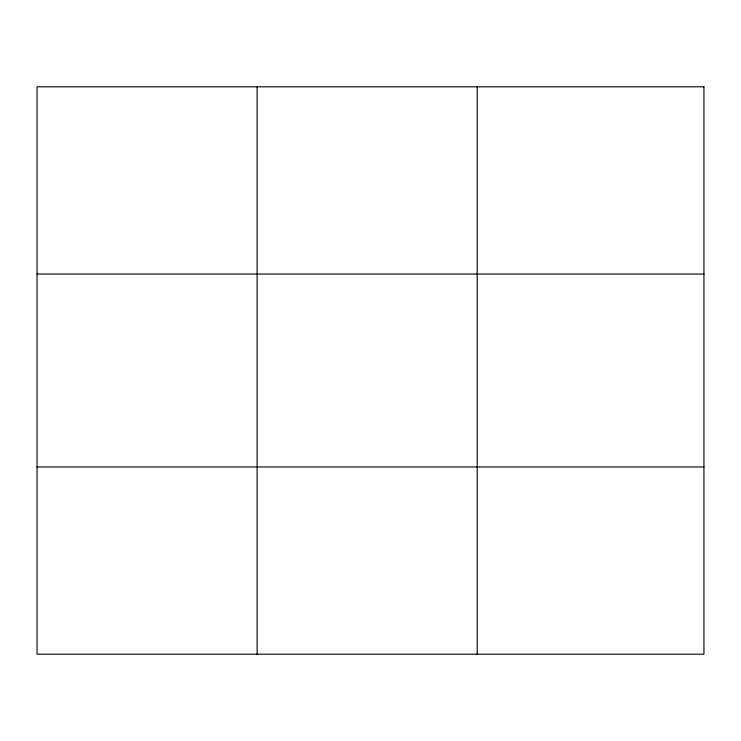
<?xml version="1.0" encoding="UTF-8"?>
<svg xmlns="http://www.w3.org/2000/svg" width="741" height="741" viewBox="0 0 741 741"><rect width="100%" height="100%" fill="white"/><g stroke="black" fill="none" stroke-linecap="round" stroke-linejoin="round"><path stroke-width="1.11" d="M257.127 86.799L257.127 654.201M477.204 86.799L477.204 654.201M37.05 274.04L703.95 274.04M37.05 466.96L703.95 466.96M703.95 86.799L703.95 654.201L37.05 654.201L37.05 86.799L703.95 86.799"/></g></svg>
